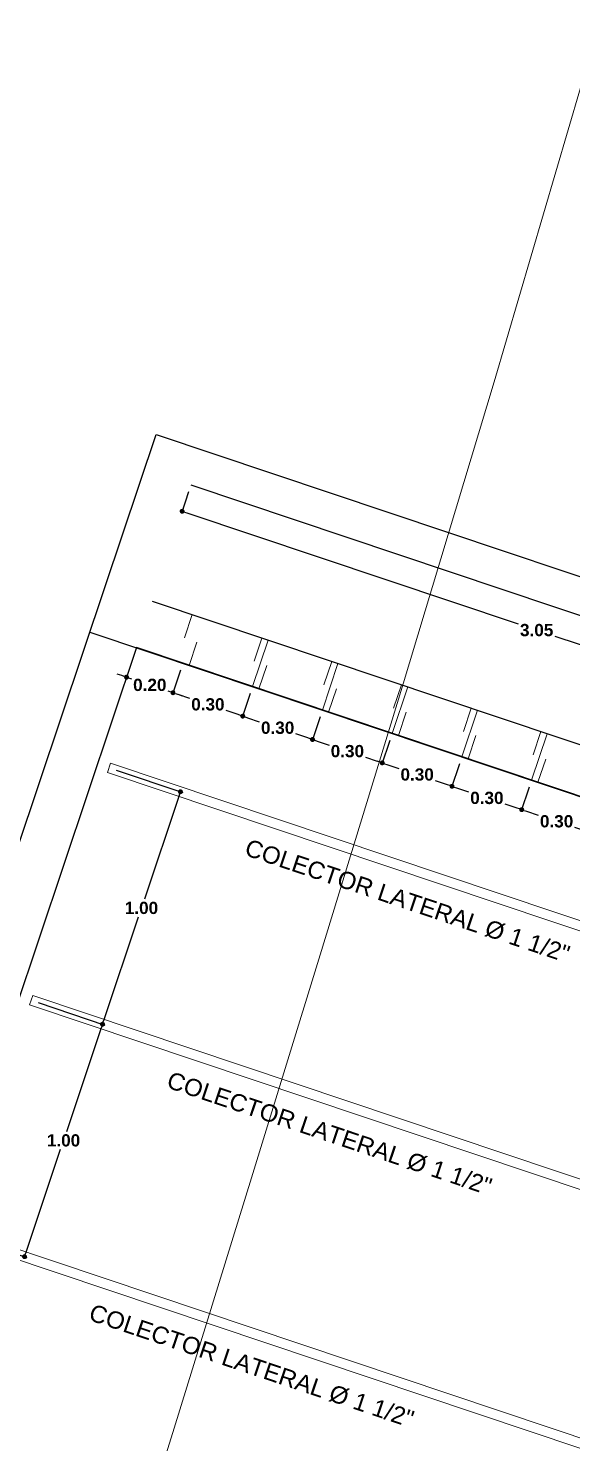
# Model space of a CAD drawing. Header units: metres. Extents: x 2572 to 5235, y 1556 to 2684.
# Drawn here: x 2956.87 to 2959.08, y 2285.63 to 2291.39 of the extents above; entities that cross this region are included whole.
import ezdxf

# ---------------------------------------------------------------- set-up
doc = ezdxf.new("R2010")
doc.units = ezdxf.units.M
doc.linetypes.add('DASHED2', pattern=[0.375, 0.25, -0.125])
doc.linetypes.add('HIDDEN2', pattern=[4.7625, 3.175, -1.5875])
for name, color, linetype, lineweight in [('0-CONCRETO 0.30mm', 146, 'Continuous', 30), ('0-COTAS', 7, 'Continuous', 5), ('0-SOMBREADO', 252, 'Continuous', 0), ('0-TEXTO-0.05mm', 7, 'Continuous', 5), ('0-TUBERIA 0.00mm', 140, 'Continuous', 0), ('0-TUBERIAS 0.13mm', 140, 'Continuous', 13), ('vanos', 145, 'Continuous', 9)]:
    doc.layers.add(name, color=color, linetype=linetype, lineweight=lineweight)
doc.layers.add('graf-02', color=4, linetype='Continuous')
doc.styles.add('OA-CDC', font='arial.ttf', dxfattribs={"height": 0.04})
doc.styles.get("Standard").update_dxf_attribs({"font": 'arial.ttf'})
doc.styles.add('WMF-Arial0', font='arialbd.ttf')
doc.dimstyles.new('ESC 1 en 100', dxfattribs={"dimtxt": 0.05, "dimasz": 0.02, "dimexe": 0.01, "dimexo": 0.03, "dimgap": 0.01, "dimtad": 0, "dimtih": 1, "dimtoh": 1, "dimzin": 0, "dimdsep": 46, "dimtxsty": 'WMF-Arial0', "dimblk": 'DOT', "dimcen": 2.5, "dimdle": 0.03, "dimclrd": 256, "dimclre": 256, "dimclrt": 256, "dimazin": 0, "dimtfac": 1, "dimtmove": 0, "dimatfit": 1, "dimldrblk": 'DOT', "dimfxl": 0.04, "dimtolj": 1, "dimtzin": 0, "dimarcsym": 0})
doc.dimstyles.new('ISO-25', dxfattribs={"dimtxt": 0.5, "dimasz": 2.4995, "dimexe": 1.25, "dimexo": 0.625, "dimtad": 1, "dimtxsty": 'Standard', "dimblk": 'NONE', "dimblk2": 'NONE', "dimcen": 2.5, "dimadec": 0, "dimazin": 0, "dimtfac": 1, "dimtmove": 0, "dimatfit": 3, "dimfxl": 1, "dimarcsym": 0})

# ---------------------------------------------------------------- blocks, each defined once
blk = doc.blocks.new('_Dot')
at = {"layer": 'graf-02', "color": 0, "lineweight": -2}
blk.add_line((-0.5, 0), (-1, 0), dxfattribs=at)
at = {"layer": 'graf-02', "color": 0, "const_width": 0.5}
blk.add_lwpolyline([(-0.25, 0, 1), (0.25, 0, 1)], format="xyb", close=True, dxfattribs=at)
blk = doc.blocks.new('*D114')
at = {"layer": '0-COTAS', "lineweight": -2, "transparency": 16777216}
for p, q in [((2957.5206, 2289.5034), (2957.4909, 2289.4148)), ((2957.5131, 2289.4179), (2958.8644, 2288.9649)), ((2960.3669, 2288.4611), (2959.0156, 2288.9142)), ((2960.4124, 2288.5338), (2960.3827, 2288.4453))]:
    blk.add_line(p, q, dxfattribs=at)
at = {"layer": 'Defpoints', "color": 0, "transparency": 16777216}
for p in [(2957.5301, 2289.5318), (2957.4941, 2289.4243), (2960.4219, 2288.5623)]:
    blk.add_point(p, dxfattribs=at)
at = {"layer": '0-COTAS', "lineweight": -2, "transparency": 16777216, "xscale": 0.02, "yscale": 0.02, "zscale": 0.02}
for p, rotation in [((2957.4941, 2289.4243), 161.4655210010614), ((2960.3859, 2288.4548), 341.4655210010613)]:
    blk.add_blockref('_Dot', p, dxfattribs=dict(at, rotation=rotation))
at = {"layer": '0-COTAS', "transparency": 16777216, "insert": (2958.94, 2288.9395), "char_height": 0.05, "attachment_point": 5, "style": 'WMF-Arial0'}
blk.add_mtext('\\A1;3.05', dxfattribs=at)
blk = doc.blocks.new('*D115')
at = {"layer": '0-COTAS', "lineweight": -2, "transparency": 16777216}
for p, q in [((2957.2245, 2288.3686), (2957.4967, 2288.2774)), ((2957.4808, 2288.2616), (2957.3402, 2287.842)), ((2957.1757, 2287.3514), (2957.3163, 2287.771)), ((2956.9067, 2287.4205), (2957.1788, 2287.3292))]:
    blk.add_line(p, q, dxfattribs=at)
at = {"layer": 'Defpoints', "color": 0, "transparency": 16777216}
for p in [(2957.1961, 2288.3782), (2956.8782, 2287.43), (2957.1693, 2287.3324)]:
    blk.add_point(p, dxfattribs=at)
at = {"layer": '0-COTAS', "lineweight": -2, "transparency": 16777216, "xscale": 0.02, "yscale": 0.02, "zscale": 0.02}
for p, rotation in [((2957.4872, 2288.2806), 71.46552093351113), ((2957.1693, 2287.3324), 251.4655209335111)]:
    blk.add_blockref('_Dot', p, dxfattribs=dict(at, rotation=rotation))
at = {"layer": '0-COTAS', "transparency": 16777216, "insert": (2957.3282, 2287.8065), "char_height": 0.05, "attachment_point": 5, "style": 'WMF-Arial0'}
blk.add_mtext('\\A1;1.00', dxfattribs=at)
blk = doc.blocks.new('*D116')
at = {"layer": '0-COTAS', "lineweight": -2, "transparency": 16777216}
for p, q in [((2956.9067, 2287.4205), (2957.1788, 2287.3292)), ((2957.1629, 2287.3135), (2957.0223, 2286.8939)), ((2956.8578, 2286.4033), (2956.9985, 2286.8228)), ((2956.5888, 2286.4723), (2956.8609, 2286.3811))]:
    blk.add_line(p, q, dxfattribs=at)
at = {"layer": 'Defpoints', "color": 0, "transparency": 16777216}
for p in [(2956.8782, 2287.43), (2956.5603, 2286.4819), (2956.8514, 2286.3843)]:
    blk.add_point(p, dxfattribs=at)
at = {"layer": '0-COTAS', "lineweight": -2, "transparency": 16777216, "xscale": 0.02, "yscale": 0.02, "zscale": 0.02}
for p, rotation in [((2957.1693, 2287.3324), 71.46552093351113), ((2956.8514, 2286.3843), 251.4655209335111)]:
    blk.add_blockref('_Dot', p, dxfattribs=dict(at, rotation=rotation))
at = {"layer": '0-COTAS', "transparency": 16777216, "insert": (2957.0104, 2286.8584), "char_height": 0.05, "attachment_point": 5, "style": 'WMF-Arial0'}
blk.add_mtext('\\A1;1.00', dxfattribs=at)
blk = doc.blocks.new('*D174')
at = {"layer": '0-COTAS', "lineweight": -2, "transparency": 16777216}
for p, q in [((2958.9099, 2288.2993), (2958.8759, 2288.198)), ((2958.8981, 2288.2011), (2958.9466, 2288.1848)), ((2959.1944, 2288.2039), (2959.1604, 2288.1026)), ((2959.1446, 2288.1184), (2959.0961, 2288.1347))]:
    blk.add_line(p, q, dxfattribs=at)
at = {"layer": 'Defpoints', "color": 0, "transparency": 16777216}
for p in [(2958.9195, 2288.3277), (2958.8791, 2288.2074), (2959.2039, 2288.2324)]:
    blk.add_point(p, dxfattribs=at)
at = {"layer": '0-COTAS', "lineweight": -2, "transparency": 16777216, "xscale": 0.02, "yscale": 0.02, "zscale": 0.02}
for p, rotation in [((2958.8791, 2288.2074), 161.4655210010614), ((2959.1636, 2288.1121), 341.4655210010613)]:
    blk.add_blockref('_Dot', p, dxfattribs=dict(at, rotation=rotation))
at = {"layer": '0-COTAS', "transparency": 16777216, "insert": (2959.0213, 2288.1598), "char_height": 0.05, "attachment_point": 5, "style": 'WMF-Arial0'}
blk.add_mtext('\\A1;0.30', dxfattribs=at)
blk = doc.blocks.new('*D175')
at = {"layer": '0-COTAS', "lineweight": -2, "transparency": 16777216}
for p, q in [((2958.6255, 2288.3946), (2958.5915, 2288.2933)), ((2958.9099, 2288.2993), (2958.8759, 2288.198)), ((2958.6136, 2288.2964), (2958.6621, 2288.2802)), ((2958.8602, 2288.2138), (2958.8117, 2288.23))]:
    blk.add_line(p, q, dxfattribs=at)
at = {"layer": 'Defpoints', "color": 0, "transparency": 16777216}
for p in [(2958.635, 2288.4231), (2958.5947, 2288.3028), (2958.9195, 2288.3277)]:
    blk.add_point(p, dxfattribs=at)
at = {"layer": '0-COTAS', "lineweight": -2, "transparency": 16777216, "xscale": 0.02, "yscale": 0.02, "zscale": 0.02}
for p, rotation in [((2958.5947, 2288.3028), 161.4655210010614), ((2958.8791, 2288.2074), 341.4655210010613)]:
    blk.add_blockref('_Dot', p, dxfattribs=dict(at, rotation=rotation))
at = {"layer": '0-COTAS', "transparency": 16777216, "insert": (2958.7369, 2288.2551), "char_height": 0.05, "attachment_point": 5, "style": 'WMF-Arial0'}
blk.add_mtext('\\A1;0.30', dxfattribs=at)
blk = doc.blocks.new('*D176')
at = {"layer": '0-COTAS', "lineweight": -2, "transparency": 16777216}
for p, q in [((2958.341, 2288.49), (2958.3071, 2288.3887)), ((2958.3292, 2288.3918), (2958.3777, 2288.3755)), ((2958.6255, 2288.3946), (2958.5915, 2288.2933)), ((2958.5757, 2288.3092), (2958.5272, 2288.3254))]:
    blk.add_line(p, q, dxfattribs=at)
at = {"layer": 'Defpoints', "color": 0, "transparency": 16777216}
for p in [(2958.3506, 2288.5184), (2958.635, 2288.4231), (2958.3102, 2288.3982)]:
    blk.add_point(p, dxfattribs=at)
at = {"layer": '0-COTAS', "lineweight": -2, "transparency": 16777216, "xscale": 0.02, "yscale": 0.02, "zscale": 0.02}
for p, rotation in [((2958.3102, 2288.3982), 161.4655210010614), ((2958.5947, 2288.3028), 341.4655210010613)]:
    blk.add_blockref('_Dot', p, dxfattribs=dict(at, rotation=rotation))
at = {"layer": '0-COTAS', "transparency": 16777216, "insert": (2958.4525, 2288.3505), "char_height": 0.05, "attachment_point": 5, "style": 'WMF-Arial0'}
blk.add_mtext('\\A1;0.30', dxfattribs=at)
blk = doc.blocks.new('*D177')
at = {"layer": '0-COTAS', "lineweight": -2, "transparency": 16777216}
for p, q in [((2958.0566, 2288.5854), (2958.0226, 2288.484)), ((2958.0448, 2288.4872), (2958.0932, 2288.4709)), ((2958.341, 2288.49), (2958.3071, 2288.3887)), ((2958.2913, 2288.4045), (2958.2428, 2288.4208))]:
    blk.add_line(p, q, dxfattribs=at)
at = {"layer": 'Defpoints', "color": 0, "transparency": 16777216}
for p in [(2958.0661, 2288.6138), (2958.0258, 2288.4935), (2958.3506, 2288.5184)]:
    blk.add_point(p, dxfattribs=at)
at = {"layer": '0-COTAS', "lineweight": -2, "transparency": 16777216, "xscale": 0.02, "yscale": 0.02, "zscale": 0.02}
for p, rotation in [((2958.0258, 2288.4935), 161.4655210010614), ((2958.3102, 2288.3982), 341.4655210010613)]:
    blk.add_blockref('_Dot', p, dxfattribs=dict(at, rotation=rotation))
at = {"layer": '0-COTAS', "transparency": 16777216, "insert": (2958.168, 2288.4458), "char_height": 0.05, "attachment_point": 5, "style": 'WMF-Arial0'}
blk.add_mtext('\\A1;0.30', dxfattribs=at)
blk = doc.blocks.new('*D178')
at = {"layer": '0-COTAS', "lineweight": -2, "transparency": 16777216}
for p, q in [((2957.7722, 2288.6807), (2957.7382, 2288.5794)), ((2957.7603, 2288.5825), (2957.8088, 2288.5663)), ((2958.0566, 2288.5854), (2958.0226, 2288.484)), ((2958.0068, 2288.4999), (2957.9584, 2288.5161))]:
    blk.add_line(p, q, dxfattribs=at)
at = {"layer": 'Defpoints', "color": 0, "transparency": 16777216}
for p in [(2957.7817, 2288.7092), (2957.7414, 2288.5889), (2958.0661, 2288.6138)]:
    blk.add_point(p, dxfattribs=at)
at = {"layer": '0-COTAS', "lineweight": -2, "transparency": 16777216, "xscale": 0.02, "yscale": 0.02, "zscale": 0.02}
for p, rotation in [((2957.7414, 2288.5889), 161.4655210010614), ((2958.0258, 2288.4935), 341.4655210010613)]:
    blk.add_blockref('_Dot', p, dxfattribs=dict(at, rotation=rotation))
at = {"layer": '0-COTAS', "transparency": 16777216, "insert": (2957.8836, 2288.5412), "char_height": 0.05, "attachment_point": 5, "style": 'WMF-Arial0'}
blk.add_mtext('\\A1;0.30', dxfattribs=at)
blk = doc.blocks.new('*D179')
at = {"layer": '0-COTAS', "lineweight": -2, "transparency": 16777216}
for p, q in [((2957.4877, 2288.7761), (2957.4537, 2288.6748)), ((2957.4759, 2288.6779), (2957.5244, 2288.6616)), ((2957.7722, 2288.6807), (2957.7382, 2288.5794)), ((2957.7224, 2288.5952), (2957.6739, 2288.6115))]:
    blk.add_line(p, q, dxfattribs=at)
at = {"layer": 'Defpoints', "color": 0, "transparency": 16777216}
for p in [(2957.4973, 2288.8045), (2957.7817, 2288.7092), (2957.4569, 2288.6842)]:
    blk.add_point(p, dxfattribs=at)
at = {"layer": '0-COTAS', "lineweight": -2, "transparency": 16777216, "xscale": 0.02, "yscale": 0.02, "zscale": 0.02}
for p, rotation in [((2957.4569, 2288.6842), 161.4655210010614), ((2957.7414, 2288.5889), 341.4655210010613)]:
    blk.add_blockref('_Dot', p, dxfattribs=dict(at, rotation=rotation))
at = {"layer": '0-COTAS', "transparency": 16777216, "insert": (2957.5991, 2288.6366), "char_height": 0.05, "attachment_point": 5, "style": 'WMF-Arial0'}
blk.add_mtext('\\A1;0.30', dxfattribs=at)
blk = doc.blocks.new('*D180')
at = {"layer": '0-COTAS', "lineweight": -2, "transparency": 16777216}
for p, q in [((2957.2981, 2288.8397), (2957.2641, 2288.7383)), ((2957.2483, 2288.7542), (2957.2294, 2288.7605)), ((2957.4877, 2288.7761), (2957.4537, 2288.6748)), ((2957.2673, 2288.7478), (2957.2873, 2288.7411)), ((2957.4569, 2288.6842), (2957.4369, 2288.691)), ((2957.4759, 2288.6779), (2957.4948, 2288.6715))]:
    blk.add_line(p, q, dxfattribs=at)
at = {"layer": 'Defpoints', "color": 0, "transparency": 16777216}
for p in [(2957.3076, 2288.8681), (2957.4973, 2288.8045), (2957.2673, 2288.7478)]:
    blk.add_point(p, dxfattribs=at)
at = {"layer": '0-COTAS', "lineweight": -2, "transparency": 16777216, "xscale": 0.02, "yscale": 0.02, "zscale": 0.02}
for p, rotation in [((2957.2673, 2288.7478), 341.4655210010613), ((2957.4569, 2288.6842), 161.4655210010614)]:
    blk.add_blockref('_Dot', p, dxfattribs=dict(at, rotation=rotation))
at = {"layer": '0-COTAS', "transparency": 16777216, "insert": (2957.3621, 2288.716), "char_height": 0.05, "attachment_point": 5, "style": 'WMF-Arial0'}
blk.add_mtext('\\A1;0.20', dxfattribs=at)
blk = doc.blocks.new('*D188')
at = {"color": 0, "lineweight": -2, "transparency": 16777216}
for p, q in [((2964.7284, 2335.4598), (2968.1041, 2334.6544)), ((2951.3404, 2269.7734), (2966.8883, 2334.9445)), ((2949.1805, 2270.2887), (2952.5562, 2269.4834))]:
    blk.add_line(p, q, dxfattribs=at)
at = {"layer": 'Defpoints', "color": 0, "transparency": 16777216}
for p in [(2964.1204, 2335.6048), (2966.8883, 2334.9445), (2948.5725, 2270.4338)]:
    blk.add_point(p, dxfattribs=at)
at = {"color": 0, "transparency": 16777216, "insert": (2958.2581, 2302.5632), "char_height": 0.5, "attachment_point": 5, "rotation": 76.58171}
blk.add_mtext('67', dxfattribs=at)
blk = doc.blocks.new('_None')

msp = doc.modelspace()

# ---------------------------------------------------------------- linework, layer by layer
at = {"layer": '0-CONCRETO 0.30mm'}
for points in [[(2958.7361, 2282.9047), (2955.465, 2284.0014), (2957.1816, 2289.1213), (2957.3882, 2289.7376), (2960.4696, 2288.7045), (2960.708, 2289.4156), (2962.6991, 2288.7481), (2962.4607, 2288.037), (2965.5421, 2287.0039), (2965.3355, 2286.3876), (2963.619, 2281.2677), (2960.3479, 2282.3643)], [(2957.5301, 2289.5318), (2960.7064, 2288.4669), (2960.7541, 2288.6091)], [(2957.3712, 2289.0577), (2961.1637, 2287.7862)], [(2957.118, 2288.9317), (2965.2719, 2286.198)]]:
    msp.add_lwpolyline(points, dxfattribs=at)
msp.add_lwpolyline([(2955.7182, 2284.1274), (2959.5108, 2282.8559), (2961.1002, 2287.5966), (2957.3076, 2288.8681)], close=True, dxfattribs=at)
at = {"layer": '0-SOMBREADO', "color": 253, "linetype": 'HIDDEN2', "ltscale": 0.25}
for points in [[(2957.7817, 2288.7092), (2957.8453, 2288.8988)], [(2958.0661, 2288.6138), (2958.1297, 2288.8034)], [(2958.3506, 2288.5184), (2958.4141, 2288.7081)], [(2958.635, 2288.4231), (2958.6986, 2288.6127)], [(2958.9195, 2288.3277), (2958.983, 2288.5173)]]:
    msp.add_lwpolyline(points, dxfattribs=at)
at = {"layer": '0-TUBERIA 0.00mm', "linetype": 'DASHED2', "ltscale": 0.1}
for points in [[(2957.5352, 2289.0027), (2957.4717, 2288.8131), (2957.5229, 2288.796), (2957.5864, 2288.9856)], [(2957.8197, 2288.9074), (2957.7561, 2288.7178), (2957.8073, 2288.7006), (2957.8709, 2288.8902)], [(2958.1041, 2288.812), (2958.0405, 2288.6224), (2958.0917, 2288.6052), (2958.1553, 2288.7949)], [(2958.3885, 2288.7167), (2958.325, 2288.527), (2958.3762, 2288.5099), (2958.4397, 2288.6995)], [(2958.673, 2288.6213), (2958.6094, 2288.4317), (2958.6606, 2288.4145), (2958.7242, 2288.6041)], [(2958.9574, 2288.5259), (2958.8939, 2288.3363), (2958.945, 2288.3191), (2959.0086, 2288.5088)]]:
    msp.add_lwpolyline(points, close=True, dxfattribs=at)
at = {"layer": '0-TUBERIAS 0.13mm'}
for points in [[(2960.8258, 2287.1401), (2957.1897, 2288.3592), (2957.2025, 2288.3971), (2960.8385, 2287.1781, -1)], [(2960.5079, 2286.192), (2956.8719, 2287.4111), (2956.8846, 2287.449), (2960.5207, 2286.2299, -1)], [(2960.1901, 2285.2439), (2956.554, 2286.4629), (2956.5667, 2286.5008), (2960.2028, 2285.2818, -1)]]:
    msp.add_lwpolyline(points, format="xyb", close=True, dxfattribs=at)
at = {"layer": 'vanos', "linetype": 'Continuous', "lineweight": 0, "elevation": 13, "flags": 128}
msp.add_lwpolyline([(2954.7987, 2278.7841), (2955.2621, 2279.7434), (2955.6631, 2280.6277), (2956.0142, 2281.4608), (2956.328, 2282.2662), (2956.617, 2283.0677), (2956.8939, 2283.8888), (2957.171, 2284.7532), (2957.461, 2285.6846), (2957.7765, 2286.7066), (2958.057, 2287.6148), (2958.3913, 2288.7067), (2958.7662, 2289.9524), (2959.1686, 2291.322), (2959.5854, 2292.7855)], dxfattribs=at)

# ---------------------------------------------------------------- texts
at = {"layer": '0-TEXTO-0.05mm', "char_height": 0.07, "width": 1.499673, "attachment_point": 1, "rotation": 341.46552, "style": 'OA-CDC'}
for insert in [(2957.6879, 2288.1162), (2957.37, 2287.1681), (2957.0522, 2286.22)]:
    msp.add_mtext('\\pi0.08284;{\\fSwis721 BT|b0|i0|c0|p34;COLECTOR LATERAL }Ø 1 1/2"', dxfattribs=dict(at, insert=insert))

# ---------------------------------------------------------------- dimensions: what is measured, and where the dimension line sits
dim = msp.add_aligned_dim(p1=(2948.5725, 2270.4338), p2=(2964.1204, 2335.6048), distance=-2.8455, dimstyle='ISO-25')
dim.commit()
dim.dimension.update_dxf_attribs({"geometry": '*D188', "text_midpoint": (2958.2581, 2302.5632)})
at = {"layer": '0-COTAS'}
for base, p1, p2, angle, picture, middle in [((2957.4941, 2289.4243), (2960.4219, 2288.5623), (2957.5301, 2289.5318), 341.46552, '*D114', (2958.94, 2288.9395)), ((2957.2673, 2288.7478), (2957.4973, 2288.8045), (2957.3076, 2288.8681), 341.46552, '*D180', (2957.3621, 2288.716)), ((2957.4569, 2288.6842), (2957.7817, 2288.7092), (2957.4973, 2288.8045), 341.46552, '*D179', (2957.5991, 2288.6366)), ((2957.7414, 2288.5889), (2958.0661, 2288.6138), (2957.7817, 2288.7092), 341.46552, '*D178', (2957.8836, 2288.5412)), ((2958.0258, 2288.4935), (2958.3506, 2288.5184), (2958.0661, 2288.6138), 341.46552, '*D177', (2958.168, 2288.4458)), ((2958.3102, 2288.3982), (2958.635, 2288.4231), (2958.3506, 2288.5184), 341.46552, '*D176', (2958.4525, 2288.3505)), ((2958.5947, 2288.3028), (2958.9195, 2288.3277), (2958.635, 2288.4231), 341.46552, '*D175', (2958.7369, 2288.2551)), ((2958.8791, 2288.2074), (2959.2039, 2288.2324), (2958.9195, 2288.3277), 341.46552, '*D174', (2959.0213, 2288.1598)), ((2956.8514, 2286.3843), (2956.8782, 2287.43), (2956.5603, 2286.4819), 251.46552, '*D116', (2957.0104, 2286.8584))]:
    dim = msp.add_linear_dim(base=base, p1=p1, p2=p2, angle=angle, dimstyle='ESC 1 en 100', override={"dimtmove": 1}, dxfattribs=at)
    dim.commit()
    dim.dimension.update_dxf_attribs({"geometry": picture, "text_midpoint": middle})
dim = msp.add_linear_dim(base=(2957.1693, 2287.3324), p1=(2957.1961, 2288.3782), p2=(2956.8782, 2287.43), angle=251.46552, dimstyle='ESC 1 en 100', dxfattribs=at)
dim.commit()
dim.dimension.update_dxf_attribs({"geometry": '*D115', "text_midpoint": (2957.3282, 2287.8065)})

doc.saveas('drawing.dxf')
